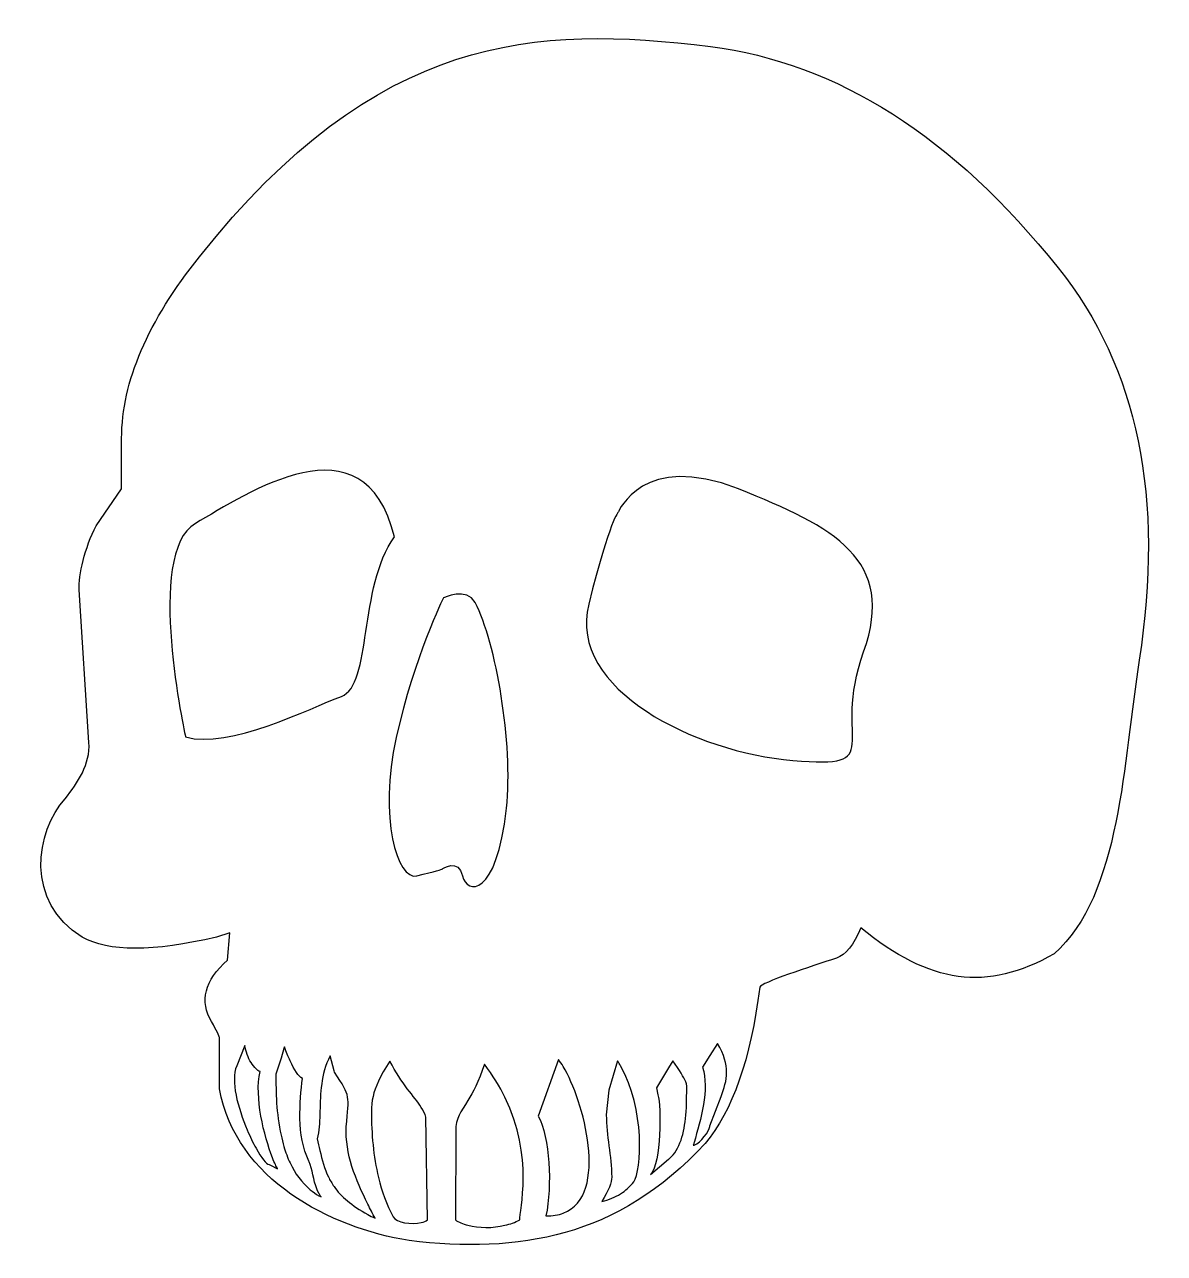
# Model space of a CAD drawing. Header units: centimetres. Extents: x -9.1 to 9.1, y -9.8 to 9.9.
import ezdxf

# ---------------------------------------------------------------- set-up
doc = ezdxf.new("R2010")
doc.units = ezdxf.units.CM
doc.header["$MEASUREMENT"] = 0
doc.layers.add('Camada 1', color=7, linetype='Continuous')

msp = doc.modelspace()

# ---------------------------------------------------------------- linework, layer by layer
at = {"layer": 'Camada 1'}
for points, knots in [([(7.41824, 5.9851), (5.7393, 8.08507), (3.88418, 9.2689), (1.85252, 9.52493), (1.85252, 9.52493), (-0.9477, 9.87786), (-3.4863, 9.7361), (-6.32607, 6.16168), (-6.32607, 6.16168), (-7.15094, 5.1319), (-7.57197, 4.15836), (-7.57197, 3.25338), (-7.57197, 3.25338), (-7.57197, 3.25338), (-7.57197, 2.44547), (-7.57197, 2.44547), (-7.57197, 2.44547), (-7.57197, 2.44547), (-7.98181, 1.85346), (-7.98181, 1.85346), (-7.98181, 1.85346), (-8.15839, 1.50611), (-8.26624, 1.05651), (-8.24946, 0.82905), (-8.24946, 0.82905), (-8.24946, 0.82905), (-8.09566, -1.61827), (-8.09566, -1.61827), (-8.09566, -1.61827), (-8.07288, -1.9654), (-8.27222, -2.25584), (-8.47671, -2.51746), (-8.47671, -2.51746), (-8.94928, -3.02953), (-9.12587, -4.17923), (-8.20347, -4.73128), (-8.20347, -4.73128), (-7.78244, -4.97012), (-7.07142, -4.97012), (-6.0528, -4.73128), (-6.0528, -4.73128), (-6.0528, -4.73128), (-5.84227, -4.66296), (-5.84227, -4.66296), (-5.84227, -4.66296), (-5.84227, -4.66296), (-5.87622, -5.10159), (-5.87622, -5.10159), (-5.87622, -5.10159), (-6.24611, -5.42552), (-6.32601, -5.76149), (-6.13183, -6.08544), (-6.13183, -6.08544), (-6.05277, -6.23408), (-6.00724, -6.31356), (-6.00724, -6.3419), (-6.00724, -6.3419), (-6.00724, -6.3419), (-6.00724, -7.16161), (-6.00724, -7.16161), (-6.00724, -7.16161), (-5.734, -8.62402), (-4.24279, -9.38101), (-2.96813, -9.59194), (-2.96813, -9.59194), (-1.21529, -9.79644), (0.36139, -9.55757), (1.76712, -8.03802), (1.76712, -8.03802), (2.20532, -7.51991), (2.49573, -6.68346), (2.64353, -5.53379), (2.64353, -5.53379), (2.64956, -5.46505), (3.45768, -5.20385), (3.8731, -5.06722), (3.8731, -5.06722), (4.01531, -5.02169), (4.14591, -4.85672), (4.25976, -4.58348), (4.25976, -4.58348), (5.36987, -5.48825), (6.27464, -5.61371), (7.35599, -4.9989), (7.35599, -4.9989), (8.42014, -4.06577), (8.46568, -1.89708), (8.71616, -0.29805), (8.71616, -0.29805), (9.11994, 2.28588), (8.6989, 4.38628), (7.41824, 5.9851)], [0, 0, 0, 0, 0.04166667, 0.04166667, 0.04166667, 0.04166667, 0.08333333, 0.08333333, 0.08333333, 0.08333333, 0.125, 0.125, 0.125, 0.125, 0.16666667, 0.16666667, 0.16666667, 0.16666667, 0.20833333, 0.20833333, 0.20833333, 0.20833333, 0.25, 0.25, 0.25, 0.25, 0.29166667, 0.29166667, 0.29166667, 0.29166667, 0.33333333, 0.33333333, 0.33333333, 0.33333333, 0.375, 0.375, 0.375, 0.375, 0.41666667, 0.41666667, 0.41666667, 0.41666667, 0.45833333, 0.45833333, 0.45833333, 0.45833333, 0.5, 0.5, 0.5, 0.5, 0.54166667, 0.54166667, 0.54166667, 0.54166667, 0.58333333, 0.58333333, 0.58333333, 0.58333333, 0.625, 0.625, 0.625, 0.625, 0.66666667, 0.66666667, 0.66666667, 0.66666667, 0.70833333, 0.70833333, 0.70833333, 0.70833333, 0.75, 0.75, 0.75, 0.75, 0.79166667, 0.79166667, 0.79166667, 0.79166667, 0.83333333, 0.83333333, 0.83333333, 0.83333333, 0.875, 0.875, 0.875, 0.875, 0.91666667, 0.91666667, 0.91666667, 0.91666667, 1, 1, 1, 1]), ([(-6.54776, -1.52716), (-6.54776, -1.52716), (-7.20938, 1.41551), (-6.39224, 1.8898), (-6.39224, 1.8898), (-5.57597, 2.36388), (-3.68394, 3.651), (-3.20705, 1.67692), (-3.20705, 1.67692), (-3.78403, 0.86259), (-3.56191, -0.69544), (-4.05512, -0.87845), (-4.05512, -0.87845), (-4.54788, -1.06105), (-5.86038, -1.72997), (-6.54776, -1.52716)], [0, 0, 0, 0, 0.2, 0.2, 0.2, 0.2, 0.4, 0.4, 0.4, 0.4, 0.6, 0.6, 0.6, 0.6, 1, 1, 1, 1]), ([(4.30521, -0.16551), (3.77766, -1.64104), (4.72624, -2.03585), (3.17189, -1.9044), (3.17189, -1.9044), (1.61752, -1.77251), (-0.43777, -0.77151), (-0.09492, 0.59898), (-0.09492, 0.59898), (0.24705, 1.9686), (0.37937, 2.07406), (0.37937, 2.07406), (0.37937, 2.07406), (0.37937, 2.07406), (0.7746, 3.04908), (2.30234, 2.4431), (2.30234, 2.4431), (3.83049, 1.83715), (4.83194, 1.31002), (4.30521, -0.16551)], [0, 0, 0, 0, 0.16666667, 0.16666667, 0.16666667, 0.16666667, 0.33333333, 0.33333333, 0.33333333, 0.33333333, 0.5, 0.5, 0.5, 0.5, 0.66666667, 0.66666667, 0.66666667, 0.66666667, 1, 1, 1, 1]), ([(-2.44019, -3.64348), (-2.44019, -3.64348), (-2.54544, -3.677), (-2.84834, -3.75259), (-2.84834, -3.75259), (-3.15208, -3.82778), (-3.46741, -2.82634), (-3.17785, -1.53533), (-3.17785, -1.53533), (-2.88829, -0.24432), (-2.42172, 0.69826), (-2.42172, 0.69826), (-2.42172, 0.69826), (-2.42172, 0.69826), (-2.04453, 0.88085), (-1.91306, 0.62521), (-1.91306, 0.62521), (-1.58225, -0.01749), (-1.29957, -1.63158), (-1.41255, -2.66824), (-1.41255, -2.66824), (-1.57067, -4.11776), (-2.05226, -4.04645), (-2.11412, -3.75258), (-2.11412, -3.75258), (-2.17685, -3.45873), (-2.44019, -3.64348), (-2.44019, -3.64348)], [0, 0, 0, 0, 0.125, 0.125, 0.125, 0.125, 0.25, 0.25, 0.25, 0.25, 0.375, 0.375, 0.375, 0.375, 0.5, 0.5, 0.5, 0.5, 0.625, 0.625, 0.625, 0.625, 0.75, 0.75, 0.75, 0.75, 1, 1, 1, 1]), ([(-5.11155, -8.42509), (-5.11155, -8.42509), (-5.15666, -8.40189), (-5.15666, -8.40189), (-5.15666, -8.40189), (-5.15666, -8.40189), (-5.21167, -8.37011), (-5.21167, -8.37011), (-5.21167, -8.37011), (-5.2572, -8.37011), (-5.33454, -8.26957), (-5.42133, -8.11061), (-5.42133, -8.11061), (-5.47118, -8.02899), (-5.51671, -7.92805), (-5.56225, -7.81933), (-5.56225, -7.81933), (-5.71261, -7.46447), (-5.8312, -7.03143), (-5.73066, -6.79513), (-5.73066, -6.79513), (-5.73066, -6.79513), (-5.59834, -6.46691), (-5.59834, -6.46691), (-5.59834, -6.46691), (-5.59403, -6.51673), (-5.5803, -6.56227), (-5.56225, -6.61299), (-5.56225, -6.61299), (-5.53045, -6.70364), (-5.47547, -6.78568), (-5.42133, -6.84027), (-5.42133, -6.84027), (-5.40244, -6.85874), (-5.38008, -6.87678), (-5.35733, -6.8858), (-5.35733, -6.8858), (-5.4484, -7.29096), (-5.29333, -7.91902), (-5.1567, -8.26573), (-5.1567, -8.26573), (-5.14294, -8.30653), (-5.12492, -8.34307), (-5.11159, -8.37484), (-5.11159, -8.37484), (-5.09783, -8.40188), (-5.08881, -8.42508), (-5.07508, -8.44316), (-5.07508, -8.44316), (-5.07508, -8.44316), (-5.11155, -8.42509), (-5.11155, -8.42509)], [0, 0, 0, 0, 0.07142857, 0.07142857, 0.07142857, 0.07142857, 0.14285714, 0.14285714, 0.14285714, 0.14285714, 0.21428571, 0.21428571, 0.21428571, 0.21428571, 0.28571429, 0.28571429, 0.28571429, 0.28571429, 0.35714286, 0.35714286, 0.35714286, 0.35714286, 0.42857143, 0.42857143, 0.42857143, 0.42857143, 0.5, 0.5, 0.5, 0.5, 0.57142857, 0.57142857, 0.57142857, 0.57142857, 0.64285714, 0.64285714, 0.64285714, 0.64285714, 0.71428571, 0.71428571, 0.71428571, 0.71428571, 0.78571429, 0.78571429, 0.78571429, 0.78571429, 0.85714286, 0.85714286, 0.85714286, 0.85714286, 1, 1, 1, 1]), ([(-4.41514, -8.87276), (-4.46499, -8.84527), (-4.51052, -8.80831), (-4.55177, -8.7765), (-4.55177, -8.7765), (-4.69311, -8.65836), (-4.79752, -8.51271), (-4.87528, -8.34862), (-4.87528, -8.34862), (-4.91608, -8.267), (-4.94788, -8.17593), (-4.97537, -8.08525), (-4.97537, -8.08525), (-4.99341, -8.02553), (-5.00717, -7.96195), (-5.0209, -7.90269), (-5.0209, -7.90269), (-5.09824, -7.5564), (-5.10252, -7.20583), (-5.10252, -6.92831), (-5.10252, -6.92831), (-5.10252, -6.92831), (-5.0209, -6.66881), (-5.0209, -6.66881), (-5.0209, -6.66881), (-5.0209, -6.66881), (-4.97537, -6.51416), (-4.97537, -6.51416), (-4.97537, -6.51416), (-4.97537, -6.51416), (-4.96635, -6.49138), (-4.96635, -6.49138), (-4.96635, -6.49138), (-4.93412, -6.57345), (-4.90706, -6.64606), (-4.87528, -6.71477), (-4.87528, -6.71477), (-4.80696, -6.86042), (-4.74339, -6.96525), (-4.67938, -6.9966), (-4.67938, -6.9966), (-4.72018, -7.36093), (-4.77519, -7.91211), (-4.57455, -8.31679), (-4.57455, -8.31679), (-4.56553, -8.33486), (-4.56124, -8.35373), (-4.55177, -8.37137), (-4.55177, -8.37137), (-4.50624, -8.50842), (-4.49764, -8.67683), (-4.41514, -8.83622), (-4.41514, -8.83622), (-4.40612, -8.85469), (-4.39281, -8.87273), (-4.37905, -8.89078), (-4.37905, -8.89078), (-4.39281, -8.88652), (-4.40138, -8.87708), (-4.41514, -8.87276)], [0, 0, 0, 0, 0.0625, 0.0625, 0.0625, 0.0625, 0.125, 0.125, 0.125, 0.125, 0.1875, 0.1875, 0.1875, 0.1875, 0.25, 0.25, 0.25, 0.25, 0.3125, 0.3125, 0.3125, 0.3125, 0.375, 0.375, 0.375, 0.375, 0.4375, 0.4375, 0.4375, 0.4375, 0.5, 0.5, 0.5, 0.5, 0.5625, 0.5625, 0.5625, 0.5625, 0.625, 0.625, 0.625, 0.625, 0.6875, 0.6875, 0.6875, 0.6875, 0.75, 0.75, 0.75, 0.75, 0.8125, 0.8125, 0.8125, 0.8125, 0.875, 0.875, 0.875, 0.875, 1, 1, 1, 1]), ([(2.02397, -7.28661), (2.02397, -7.28661), (1.8418, -7.75535), (1.8418, -7.75535), (1.8418, -7.75535), (1.8418, -7.75535), (1.8418, -7.76437), (1.8418, -7.76437), (1.8418, -7.76437), (1.83278, -7.83266), (1.70088, -8.02901), (1.59177, -8.06078), (1.59177, -8.06078), (1.58703, -8.06509), (1.58232, -8.06509), (1.57801, -8.06509), (1.57801, -8.06509), (1.5823, -8.05133), (1.58703, -8.03802), (1.59177, -8.01953), (1.59177, -8.01953), (1.6966, -7.65993), (1.83752, -7.16802), (1.72837, -6.81316), (1.72837, -6.81316), (1.72837, -6.81316), (1.8418, -6.62671), (1.8418, -6.62671), (1.8418, -6.62671), (1.8418, -6.62671), (1.96467, -6.43468), (1.96467, -6.43468), (1.96467, -6.43468), (2.18333, -6.79899), (2.11978, -7.02243), (2.02397, -7.28661)], [0, 0, 0, 0, 0.1, 0.1, 0.1, 0.1, 0.2, 0.2, 0.2, 0.2, 0.3, 0.3, 0.3, 0.3, 0.4, 0.4, 0.4, 0.4, 0.5, 0.5, 0.5, 0.5, 0.6, 0.6, 0.6, 0.6, 0.7, 0.7, 0.7, 0.7, 0.8, 0.8, 0.8, 0.8, 1, 1, 1, 1]), ([(-3.62981, -9.17137), (-3.89402, -9.03045), (-4.06246, -8.88438), (-4.17199, -8.72544), (-4.17199, -8.72544), (-4.20808, -8.67517), (-4.23557, -8.62535), (-4.26306, -8.57076), (-4.26306, -8.57076), (-4.32664, -8.44318), (-4.36273, -8.30139), (-4.39969, -8.14674), (-4.39969, -8.14674), (-4.413, -8.08787), (-4.42676, -8.02429), (-4.44007, -7.96071), (-4.44007, -7.96071), (-4.413, -7.83741), (-4.40398, -7.7051), (-4.39969, -7.5732), (-4.39969, -7.5732), (-4.39024, -7.29094), (-4.39453, -6.99061), (-4.26306, -6.69034), (-4.26306, -6.69034), (-4.25361, -6.67187), (-4.24417, -6.6534), (-4.23557, -6.63533), (-4.23557, -6.63533), (-4.23557, -6.63533), (-4.17199, -6.8725), (-4.17199, -6.8725), (-4.17199, -6.8725), (-4.17199, -6.8725), (-4.16254, -6.89525), (-4.16254, -6.89525), (-4.16254, -6.89525), (-3.89875, -7.30469), (-3.93484, -7.25485), (-3.97609, -7.76909), (-3.97609, -7.76909), (-3.99845, -8.20171), (-3.82573, -8.62015), (-3.62983, -9.00768), (-3.62983, -9.00768), (-3.59374, -9.08502), (-3.5568, -9.15762), (-3.51598, -9.23107), (-3.51598, -9.23107), (-3.55678, -9.21217), (-3.59803, -9.19413), (-3.62981, -9.17137)], [0, 0, 0, 0, 0.07142857, 0.07142857, 0.07142857, 0.07142857, 0.14285714, 0.14285714, 0.14285714, 0.14285714, 0.21428571, 0.21428571, 0.21428571, 0.21428571, 0.28571429, 0.28571429, 0.28571429, 0.28571429, 0.35714286, 0.35714286, 0.35714286, 0.35714286, 0.42857143, 0.42857143, 0.42857143, 0.42857143, 0.5, 0.5, 0.5, 0.5, 0.57142857, 0.57142857, 0.57142857, 0.57142857, 0.64285714, 0.64285714, 0.64285714, 0.64285714, 0.71428571, 0.71428571, 0.71428571, 0.71428571, 0.78571429, 0.78571429, 0.78571429, 0.78571429, 0.85714286, 0.85714286, 0.85714286, 0.85714286, 1, 1, 1, 1]), ([(-2.77615, -9.30152), (-2.93125, -9.33888), (-3.18128, -9.30626), (-3.22681, -9.21085), (-3.22681, -9.21085), (-3.33164, -9.01024), (-3.40898, -8.80143), (-3.45922, -8.58233), (-3.45922, -8.58233), (-3.54558, -8.2412), (-3.57307, -7.88118), (-3.57307, -7.52633), (-3.57307, -7.52633), (-3.57307, -7.35792), (-3.54555, -7.21658), (-3.45922, -7.0387), (-3.45922, -7.0387), (-3.41842, -6.94377), (-3.35913, -6.83894), (-3.27705, -6.71607), (-3.27705, -6.71607), (-3.09491, -7.08469), (-2.88568, -7.28059), (-2.77611, -7.45804), (-2.77611, -7.45804), (-2.74431, -7.50786), (-2.71682, -7.56287), (-2.70351, -7.61269), (-2.70351, -7.61269), (-2.70351, -7.61269), (-2.67602, -9.26115), (-2.67602, -9.26115), (-2.67602, -9.26115), (-2.69882, -9.27919), (-2.73536, -9.29252), (-2.77615, -9.30152)], [0, 0, 0, 0, 0.1, 0.1, 0.1, 0.1, 0.2, 0.2, 0.2, 0.2, 0.3, 0.3, 0.3, 0.3, 0.4, 0.4, 0.4, 0.4, 0.5, 0.5, 0.5, 0.5, 0.6, 0.6, 0.6, 0.6, 0.7, 0.7, 0.7, 0.7, 0.8, 0.8, 0.8, 0.8, 1, 1, 1, 1]), ([(-1.20032, -9.259), (-1.27292, -9.2998), (-1.35026, -9.32729), (-1.43704, -9.34536), (-1.43704, -9.34536), (-1.63251, -9.39521), (-1.85593, -9.39089), (-2.02905, -9.34536), (-2.02905, -9.34536), (-2.11067, -9.32729), (-2.17944, -9.29551), (-2.22926, -9.259), (-2.22926, -9.259), (-2.22926, -9.259), (-2.22452, -7.83866), (-2.22452, -7.83866), (-2.22452, -7.83866), (-2.22452, -7.629), (-2.1429, -7.52891), (-2.02905, -7.34675), (-2.02905, -7.34675), (-1.95174, -7.21956), (-1.86064, -7.05118), (-1.76484, -6.7685), (-1.76484, -6.7685), (-1.62821, -6.94593), (-1.51909, -7.12381), (-1.43705, -7.2965), (-1.43705, -7.2965), (-0.96789, -8.24382), (-1.20461, -9.11808), (-1.20032, -9.259)], [0, 0, 0, 0, 0.11111111, 0.11111111, 0.11111111, 0.11111111, 0.22222222, 0.22222222, 0.22222222, 0.22222222, 0.33333333, 0.33333333, 0.33333333, 0.33333333, 0.44444444, 0.44444444, 0.44444444, 0.44444444, 0.55555556, 0.55555556, 0.55555556, 0.55555556, 0.66666667, 0.66666667, 0.66666667, 0.66666667, 0.77777778, 0.77777778, 0.77777778, 0.77777778, 1, 1, 1, 1]), ([(-0.50219, -9.15116), (-0.57953, -9.18296), (-0.67491, -9.19672), (-0.77974, -9.19672), (-0.77974, -9.19672), (-0.6792, -8.70909), (-0.71616, -7.93966), (-0.90261, -7.59856), (-0.90261, -7.59856), (-0.90261, -7.59856), (-0.57953, -6.69249), (-0.57953, -6.69249), (-0.57953, -6.69249), (-0.55678, -6.72387), (-0.52971, -6.76081), (-0.50219, -6.80634), (-0.50219, -6.80634), (-0.18342, -7.33432), (0.24449, -8.86416), (-0.50219, -9.15116)], [0, 0, 0, 0, 0.16666667, 0.16666667, 0.16666667, 0.16666667, 0.33333333, 0.33333333, 0.33333333, 0.33333333, 0.5, 0.5, 0.5, 0.5, 0.66666667, 0.66666667, 0.66666667, 0.66666667, 1, 1, 1, 1]), ([(0.62729, -8.64766), (0.56326, -8.72928), (0.4954, -8.79286), (0.41332, -8.84271), (0.41332, -8.84271), (0.32696, -8.89769), (0.22644, -8.93465), (0.11259, -8.96646), (0.11259, -8.96646), (0.22647, -8.79287), (0.27198, -8.65626), (0.27198, -8.57464), (0.27198, -8.57464), (0.27198, -8.23695), (0.18562, -7.90958), (0.18562, -7.57706), (0.18562, -7.57706), (0.18562, -7.57706), (0.22645, -7.18095), (0.22645, -7.18095), (0.22645, -7.18095), (0.22645, -7.18095), (0.36779, -6.71266), (0.36779, -6.71266), (0.36779, -6.71266), (0.38155, -6.73973), (0.39957, -6.76679), (0.41332, -6.79428), (0.41332, -6.79428), (0.80943, -7.47738), (0.75058, -8.47409), (0.62729, -8.64766)], [0, 0, 0, 0, 0.11111111, 0.11111111, 0.11111111, 0.11111111, 0.22222222, 0.22222222, 0.22222222, 0.22222222, 0.33333333, 0.33333333, 0.33333333, 0.33333333, 0.44444444, 0.44444444, 0.44444444, 0.44444444, 0.55555556, 0.55555556, 0.55555556, 0.55555556, 0.66666667, 0.66666667, 0.66666667, 0.66666667, 0.77777778, 0.77777778, 0.77777778, 0.77777778, 1, 1, 1, 1]), ([(1.45945, -7.58435), (1.43193, -7.86661), (1.36838, -8.13511), (1.19479, -8.28076), (1.19479, -8.28076), (1.19479, -8.28076), (1.18148, -8.28978), (1.18148, -8.28978), (1.18148, -8.28978), (1.18148, -8.28978), (0.89491, -8.53121), (0.89491, -8.53121), (0.89491, -8.53121), (1.06763, -8.34865), (1.06763, -7.44729), (1.01262, -7.25653), (1.01262, -7.25653), (1.01262, -7.25653), (0.99029, -7.14742), (0.99029, -7.14742), (0.99029, -7.14742), (0.99029, -7.14742), (1.18148, -6.82391), (1.18148, -6.82391), (1.18148, -6.82391), (1.18148, -6.82391), (1.2498, -6.71435), (1.2498, -6.71435), (1.2498, -6.71435), (1.35891, -6.86471), (1.42723, -6.97856), (1.45946, -7.04685), (1.45946, -7.04685), (1.46803, -7.07434), (1.47277, -7.09241), (1.47277, -7.10614), (1.47277, -7.10614), (1.47276, -7.2514), (1.47276, -7.42023), (1.45945, -7.58435)], [0, 0, 0, 0, 0.09090909, 0.09090909, 0.09090909, 0.09090909, 0.18181818, 0.18181818, 0.18181818, 0.18181818, 0.27272727, 0.27272727, 0.27272727, 0.27272727, 0.36363636, 0.36363636, 0.36363636, 0.36363636, 0.45454545, 0.45454545, 0.45454545, 0.45454545, 0.54545455, 0.54545455, 0.54545455, 0.54545455, 0.63636364, 0.63636364, 0.63636364, 0.63636364, 0.72727273, 0.72727273, 0.72727273, 0.72727273, 0.81818182, 0.81818182, 0.81818182, 0.81818182, 1, 1, 1, 1])]:
    msp.add_open_spline(points, degree=3, knots=knots, dxfattribs=at)

doc.saveas('drawing.dxf')
